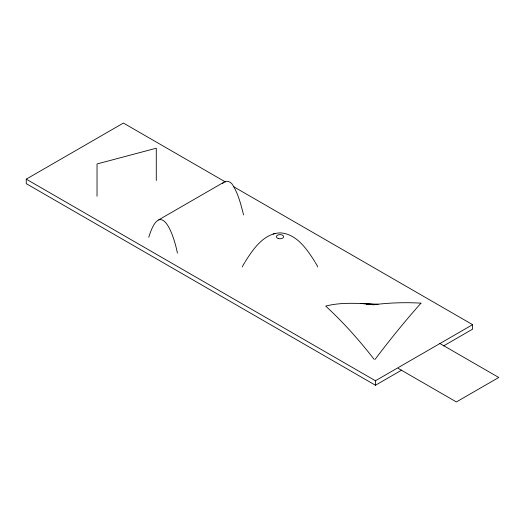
<?xml version="1.0" encoding="UTF-8"?>
<svg xmlns="http://www.w3.org/2000/svg" width="525" height="525" viewBox="0 0 525 525"><rect width="100%" height="100%" fill="white"/><g stroke="black" fill="none" stroke-linecap="round" stroke-linejoin="round"><path stroke-width="0.79" d="M148.778 237.261C160.748 197.938 173.657 233.947 177.411 253.129M245.201 261.673C253.148 249.145 263.603 233.625 280.022 232.87C296.435 233.625 306.889 249.145 314.842 261.673M222.62 183.547C225.461 179.32 231.092 181.46 232.982 185.423C238.501 194.401 240.936 204.835 243.593 214.915M401.691 370.099L375.447 385.252L26.25 183.645L26.25 179.156L123.408 123.06L225.612 182.063M158.688 219.857L224.877 181.643M26.25 179.156L375.447 380.763L472.605 324.667L472.605 329.155L443.533 345.942M273.164 233.993L274.194 233.71M274.457 233.638L275.29 233.415M378.151 304.172C360.668 303.785 342.884 301.639 325.677 306.095C343.422 322.337 359.402 340.423 374.187 359.369M360.439 303.496L372.356 304.362L366.233 304.054L369.134 304.441M233.422 186.572L472.605 324.667M439.871 343.488L498.75 377.482L456.376 401.94L398.212 368.36M375.447 380.763L375.447 385.252M156.279 180.534L156.279 148.214L97.033 163.958L97.033 196.278M375.139 359.323A560.352 323.525 -60 0 1 420.952 303.168M372.822 304.868A601.768 347.432 60 0 1 420.958 303.142M242.327 266.923A38.574 22.267 0 0 1 244.932 262.408M315.105 262.408A38.574 22.267 0 0 1 317.71 266.923M278.211 238.501A3.616 2.087 0 0 0 283.638 236.69A3.616 2.087 0 0 0 278.211 234.885A3.616 2.087 0 0 0 278.211 238.501"/></g></svg>
